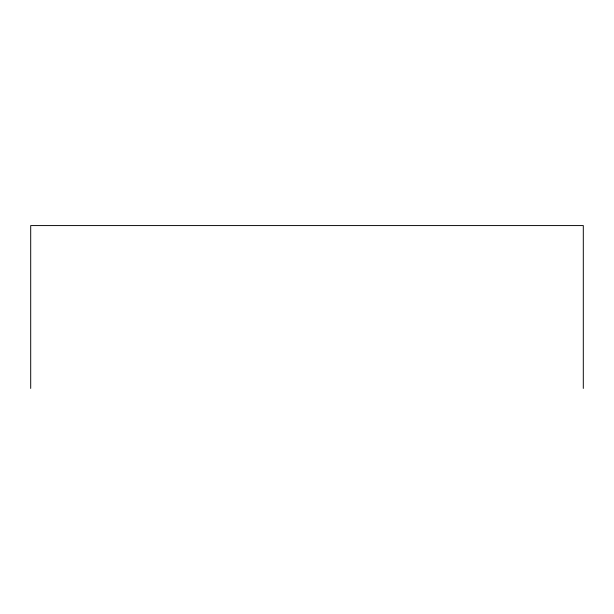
<?xml version="1.0" encoding="UTF-8"?>
<svg xmlns="http://www.w3.org/2000/svg" width="614" height="614" viewBox="0 0 614 614"><rect width="100%" height="100%" fill="white"/><g stroke="black" fill="none" stroke-linecap="round" stroke-linejoin="round"><path stroke-width="0.92" d="M583.3 388.424L583.3 225.576L30.7 225.576L30.7 388.424"/></g></svg>
